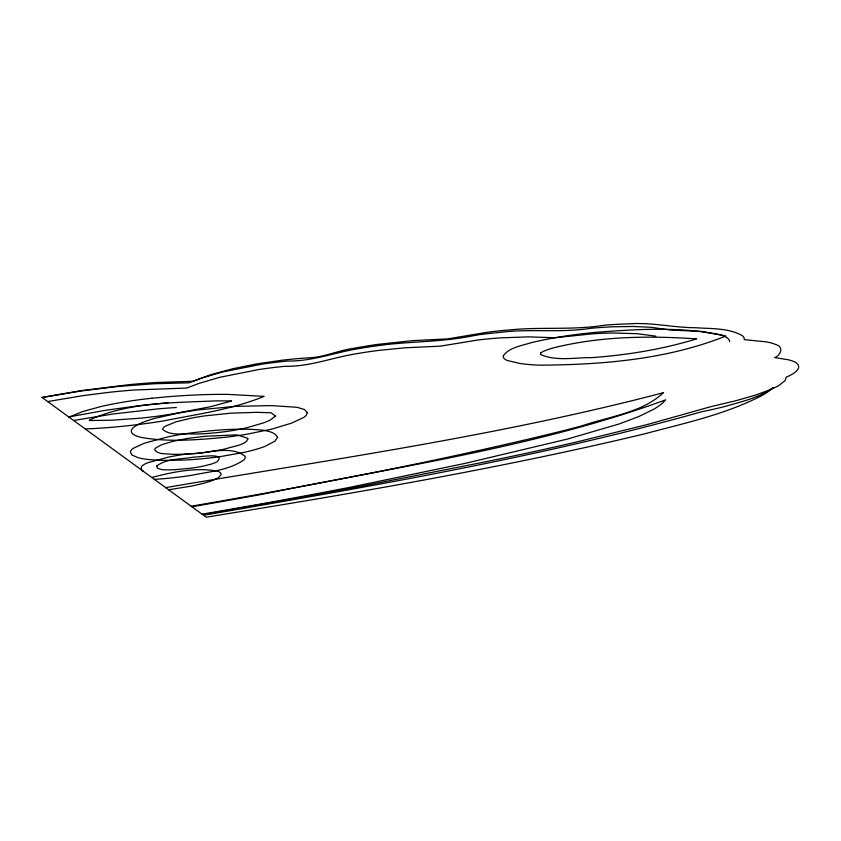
<?xml version="1.0" encoding="UTF-8"?>
<svg xmlns="http://www.w3.org/2000/svg" width="841" height="841" viewBox="0 0 841 841"><rect width="100%" height="100%" fill="white"/><g stroke="black" fill="none" stroke-linecap="round" stroke-linejoin="round"><path stroke-width="1.26" d="M69.099 417.189L82.344 411.648L101.467 406.413A97.199 18.376 -5.8 0 1 151.958 398.224M151.748 477.467C173.015 471.938 196.195 467.039 217.924 471.233A52.762 9.976 -5.8 0 1 221.12 474.482L218.66 477.604L211.69 480.821A69.666 13.172 -5.8 0 1 191.212 486.13L168.652 489.788M68.72 416.915L106.124 410.219L137.02 405.951A161.262 30.497 -5.8 0 1 161.766 403.354L167.979 402.818M42.05 397.467L81.724 390.529L129.651 384.6A150.266 28.415 -5.8 0 1 157.362 382.466L192.873 381.288L211.322 374.539L233.083 368.663L257.22 363.806L282.797 360.137A92.394 17.472 -5.8 0 1 308.889 357.814C324.258 357.288 338.566 350.245 353.84 348.332A102.896 19.459 -5.8 0 1 378.166 344.337L412.458 340.658L447.717 338.881L487.969 332.153A99.659 18.849 -5.8 0 1 512.137 329.693C543.128 326.855 574.193 330.271 604.973 325.131A93.151 17.619 -5.8 0 1 627.891 323.932C650.619 321.998 672.916 327.612 695.454 327.727C711.066 328.863 728.222 327.748 742.288 335.643A94.57 17.882 -5.8 0 1 744.253 339.648L765.888 341.803A87.422 16.526 -5.8 0 1 775.928 344.6C783.991 346.534 780.847 355.47 774.677 357.583L788.311 359.78A85.141 16.105 -5.8 0 1 796.301 362.86C803.985 368.915 790.992 375.223 786.083 377.241L785.189 380.479L778.577 385.746L770.976 389.446L755.323 395.165L735.244 400.905L711.497 406.487L647.549 424.474L575.297 442.313A965.5 182.571 -5.8 0 1 479.822 462.949L343.958 489.693L202.839 514.724L42.05 397.467L80.715 391.054L117.887 386.492L153.914 383.748L189.12 382.802L201.419 378.166L222.245 372.037L261.845 364.185A96.463 18.239 -5.8 0 1 287.611 361.031C309.267 361.367 329.483 354.439 350.455 350.119A102.896 19.459 -5.8 0 1 374.781 346.124C408.547 340.931 442.881 342.581 476.279 335.107M47.685 401.577L83.017 395.638L109.015 392.327A136.557 25.819 -5.8 0 1 134.802 389.972L186.618 388.058L198.918 383.433L219.743 377.304L259.343 369.451A96.463 18.239 -5.8 0 1 285.11 366.298C309.299 366.792 331.69 357.803 355.28 353.935A97.64 18.46 -5.8 0 1 379.575 350.319L405.057 347.796L440.211 346.166L478.056 339.995A84.794 16.032 -5.8 0 1 500.08 337.903L528.337 336.873L554.986 337.725L592.768 333.803A87.18 16.484 -5.8 0 1 613.173 333.015L636.931 333.677L655.875 336.158M73.609 420.479L113.23 413.961L157.94 408.873A146.639 27.732 -5.8 0 1 176.368 407.517M191.191 506.229C308.857 485.919 426.24 463.58 542.392 435.817A528.306 99.9 -5.8 0 0 582.561 425.672C609.63 416.327 641.883 412.952 663.423 392.694C499.922 435.659 332.121 459.407 165.645 487.601M202.082 514.177L252.247 505.494A1411.303 266.87 -5.8 0 0 350.55 487.181L465.893 463.212L567.559 439.034L619.249 423.927L638.676 416.6L653.478 409.388A209.567 39.632 -5.8 0 0 663.381 402.271L665.546 399.917C535.738 447.338 397.604 466.492 262.739 494.203A1828.691 345.798 -5.8 0 1 191.937 506.776M151.958 398.224L167.853 396.742A147.659 27.921 -5.8 0 1 227.627 394.366L264.106 396.374C231.895 409.599 196.889 414.245 162.933 421.026A130.45 24.673 -5.8 0 1 85.256 428.973M143.485 471.433C140.363 470.014 140.563 465.872 143.758 464.684A41.114 7.769 -5.8 0 1 147.627 462.792L168.568 457.073A61.729 11.669 -5.8 0 1 189.141 453.698C206.592 454.161 230.497 444.49 245.12 456.358A72.116 13.635 -5.8 0 1 243.879 459.848C228.794 470.487 209.178 471.58 191.58 475.323A80.084 15.138 -5.8 0 1 154.376 479.381M729.61 341.73L729.336 340.416A97.693 18.47 -5.8 0 0 720.705 334.886L700.847 331.343L670.897 330.103L651.197 327.296L633.094 326.476L612.732 326.802A88.126 16.662 -5.8 0 0 590.603 328.316C560.695 333.11 530.314 328.453 500.237 332.374A95.149 17.987 -5.8 0 0 476.279 335.107M307.333 412.647L306.187 415.412L303.843 417.42L291.428 423.181L271.59 429.162L246.529 434.303A84.237 15.926 -5.8 0 1 224.968 437.32C197.456 439.896 169.356 442.261 141.94 437.551A75.049 14.192 -5.8 0 1 136.189 435.838A75.553 14.286 -5.8 0 1 131.68 432.558L131.333 431.359A76.384 14.444 -5.8 0 1 155.743 418.124L178.25 413.141A87.138 16.473 -5.8 0 1 198.939 409.83L235.28 406.361L271.359 405.604L297.073 407.296L304.547 409.556L307.333 412.647M503.391 355.564L503.233 356.647A67.343 12.731 -5.8 0 0 507.281 360.474L519.496 363.386A94.938 17.955 -5.8 0 0 539.68 365.162C602.335 364.794 667.123 359.485 725.73 336.064C682.65 326.056 637.825 329.125 594.124 332.479C572.858 334.623 551.633 337.693 530.86 342.792C521.504 345.777 509.72 347.301 503.391 355.564M156.605 466.114L157.393 467.943A36.195 6.844 -5.8 0 0 162.513 469.72L165.351 469.835A33.072 6.255 -5.8 0 0 174.602 469.72L191.023 468.206A38.549 7.285 -5.8 0 0 203.364 466.082L211.196 464.106A33.283 6.297 -5.8 0 0 216.831 461.856C227.669 451.827 196.952 457.504 193.535 457.115C181.467 459.501 166.602 458.198 156.605 466.114M247.843 439.013L246.644 441.199L244.573 442.702A45.551 8.61 -5.8 0 1 239.601 444.973L222.96 449.472L203.869 452.584A47.096 8.904 -5.8 0 1 170.523 454.214C165.393 453.53 158.434 454.55 154.818 450.114A39.695 7.506 -5.8 0 1 155.722 447.98L161.556 444.784L172.783 441.357L187.932 438.382L205.309 436.248L237.215 434.881L247.738 438.298L247.843 439.013M277.53 437.341L274.944 441.168L265.041 446.361A72.284 13.666 -5.8 0 1 243.596 452.469L220.331 456.6A77.025 14.56 -5.8 0 1 184.116 460.069L162.418 460.395L148.794 459.554A68.794 13.004 -5.8 0 1 138.344 457.767L131.963 455.044L130.344 451.827A65.777 12.436 -5.8 0 1 133.362 448.264L144.379 443.175L168.452 436.773A72.694 13.75 -5.8 0 1 186.187 433.609C211.785 430.235 237.887 427.649 263.664 430.266C268.594 431.349 275.123 432.221 277.53 437.341M540.721 352.842L540.563 354.471C556.248 361.588 575.202 357.372 592.032 357.625C627.375 355.028 662.634 349.288 696.558 338.891C648.548 335.601 599.423 336.211 552.548 348.09A55.517 10.502 -5.8 0 0 542.477 351.874L540.721 352.842M275.512 416.032L270.602 419.806A71.474 13.519 -5.8 0 1 263.78 422.813L246.76 427.754A64.221 12.142 -5.8 0 1 228.332 431.233A58.103 10.986 -5.8 0 1 195.101 434.082C184.778 433.094 171.101 436.437 162.755 429.541A45.319 8.568 -5.8 0 1 165.246 426.208L176.305 421.74L191.023 418.208A62.318 11.785 -5.8 0 1 205.351 415.811L230.781 413.173L256.379 412.342L271.002 412.742L275.512 416.032M90.355 419.606L89.251 420.542L111.958 420.206L140.836 418.156A92.846 17.556 -5.8 0 0 174.234 413.604L210.513 406.729L231.569 400.989A154.324 29.183 -5.8 0 0 215.37 400.894C173.551 402.818 129.178 402.135 90.355 419.606M773.068 387.596C759.549 397.635 742.571 401.346 726.698 406.014A160.484 30.35 -5.8 0 1 701.352 411.859C538.072 457.798 370.524 486.329 203.585 515.27L206.213 517.183C352.8 493.478 499.375 468.595 643.849 434.03C684.143 423.275 725.825 414.487 763.018 394.955A220.247 41.651 -5.8 0 0 773.068 387.596"/></g></svg>
